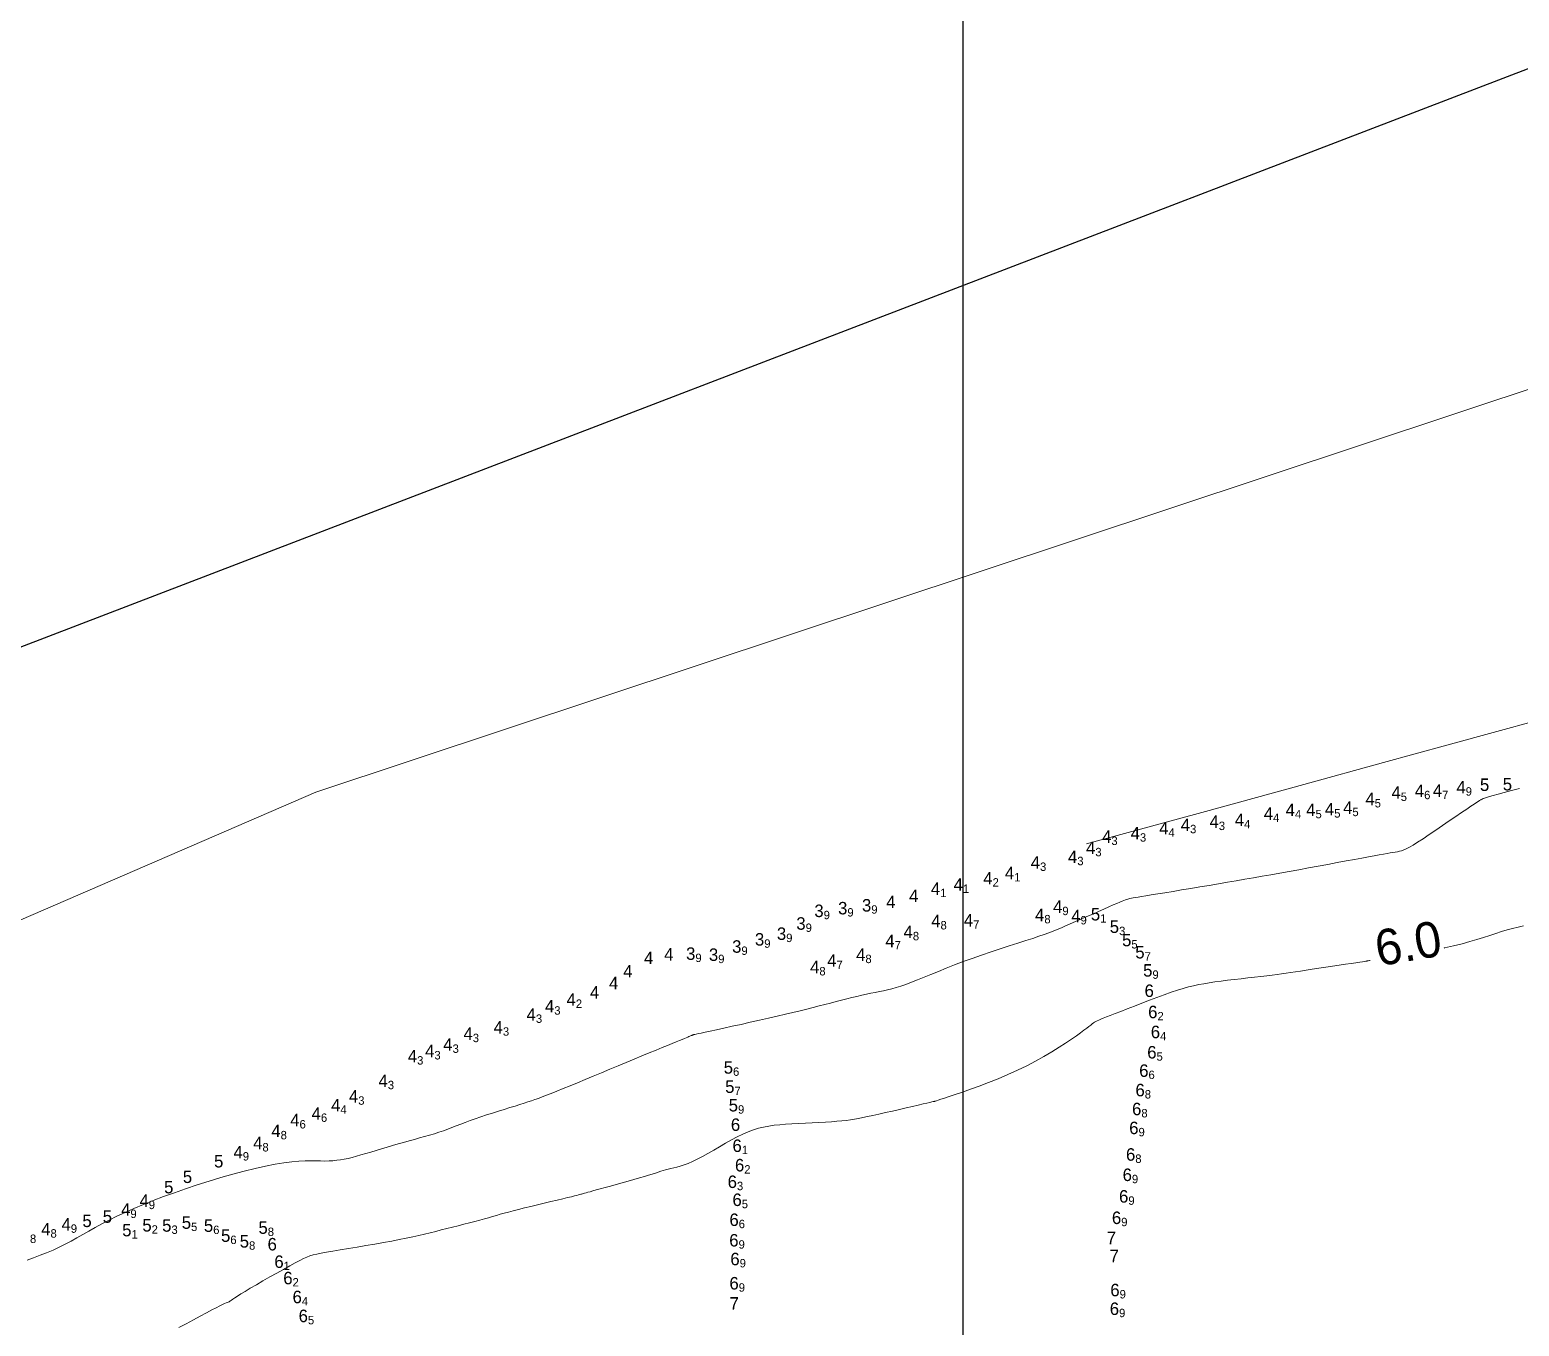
# Model space of a CAD drawing. Header units: millimetres. Extents: x 784883 to 785608, y 628235 to 628806.
# Drawn here: x 785047.7 to 785131.2, y 628403.4 to 628476.1 of the extents above; entities that cross this region are included whole.
import ezdxf
from ezdxf.enums import TextEntityAlignment as Align

# ---------------------------------------------------------------- set-up
doc = ezdxf.new("R2010")
doc.units = ezdxf.units.MM
for name, color, linetype in [('4_00', 5, 'Continuous'), ('5_00', 252, 'Continuous'), ('6_00', 255, 'Continuous'), ('linker_oever_lucht_foto_cottica_2017_dg2', 7, 'Continuous'), ('Projection_Grid', 7, 'Continuous')]:
    doc.layers.add(name, color=color, linetype=linetype)
doc.layers.add('Soundings', color=7, linetype='Continuous', true_color=0x000000)

msp = doc.modelspace()

# ---------------------------------------------------------------- linework, layer by layer
at = {"color": 240, "true_color": 0xed1f24}
msp.add_lwpolyline([(784920.923, 628393.089), (785176.533, 628491.18), (785223.928, 628367.673), (784968.319, 628269.583)], close=True, dxfattribs=at)
at = {"layer": '4_00', "color": 5, "linetype": 'Continuous', "lineweight": 0, "true_color": 0x1b0fee, "flags": 128}
msp.add_lwpolyline([(785106.896, 628430.468), (785113.581, 628432.297), (785119.085, 628433.804), (785123.549, 628435.028), (785127.111, 628436.005), (785129.913, 628436.775), (785132.094, 628437.376)], dxfattribs=at)
at = {"layer": '5_00', "color": 252, "linetype": 'Continuous', "lineweight": 0, "true_color": 0x8e919d, "flags": 128}
msp.add_lwpolyline([(785047.514, 628407.143), (785047.881, 628407.271), (785048.25, 628407.406), (785048.615, 628407.549), (785048.975, 628407.699), (785049.324, 628407.857), (785049.66, 628408.024), (785049.988, 628408.198), (785050.314, 628408.38), (785050.643, 628408.569), (785050.982, 628408.765), (785051.336, 628408.965), (785051.711, 628409.171), (785052.113, 628409.382), (785052.548, 628409.596), (785053.014, 628409.813), (785053.51, 628410.032), (785054.036, 628410.253), (785054.589, 628410.475), (785055.169, 628410.697), (785055.774, 628410.917), (785056.403, 628411.137), (785057.054, 628411.353), (785057.717, 628411.564), (785058.384, 628411.765), (785059.044, 628411.955), (785059.689, 628412.128), (785060.307, 628412.282), (785060.891, 628412.413), (785061.43, 628412.518), (785061.917, 628412.595), (785062.355, 628412.647), (785062.747, 628412.679), (785063.101, 628412.695), (785063.419, 628412.699), (785063.708, 628412.698), (785063.972, 628412.694), (785064.216, 628412.693), (785064.445, 628412.699), (785064.663, 628412.711), (785064.875, 628412.732), (785065.084, 628412.76), (785065.294, 628412.797), (785065.511, 628412.842), (785065.737, 628412.896), (785065.977, 628412.959), (785066.234, 628413.031), (785066.507, 628413.111), (785066.792, 628413.196), (785067.088, 628413.286), (785067.391, 628413.378), (785067.699, 628413.471), (785068.01, 628413.564), (785068.319, 628413.654), (785068.626, 628413.74), (785068.929, 628413.823), (785069.226, 628413.904), (785069.518, 628413.984), (785069.803, 628414.063), (785070.08, 628414.142), (785070.348, 628414.222), (785070.606, 628414.304), (785070.854, 628414.389), (785071.096, 628414.477), (785071.335, 628414.567), (785071.576, 628414.66), (785071.823, 628414.756), (785072.08, 628414.855), (785072.35, 628414.956), (785072.639, 628415.06), (785072.948, 628415.167), (785073.273, 628415.274), (785073.606, 628415.382), (785073.939, 628415.487), (785074.267, 628415.589), (785074.582, 628415.686), (785074.877, 628415.777), (785075.144, 628415.86), (785075.38, 628415.934), (785075.592, 628416.002), (785075.789, 628416.068), (785075.982, 628416.135), (785076.179, 628416.206), (785076.392, 628416.287), (785076.629, 628416.379), (785076.901, 628416.487), (785077.215, 628416.614), (785077.567, 628416.757), (785077.953, 628416.915), (785078.366, 628417.084), (785078.801, 628417.263), (785079.252, 628417.45), (785079.714, 628417.641), (785080.181, 628417.834), (785080.647, 628418.027), (785081.107, 628418.218), (785081.556, 628418.404), (785081.987, 628418.582), (785082.395, 628418.751), (785082.774, 628418.908), (785083.12, 628419.051), (785083.426, 628419.178), (785083.688, 628419.286), (785083.91, 628419.377), (785084.094, 628419.453), (785084.246, 628419.515), (785084.37, 628419.566), (785084.47, 628419.607), (785084.55, 628419.64), (785084.614, 628419.667), (785084.667, 628419.689), (785084.709, 628419.708), (785084.744, 628419.723), (785084.772, 628419.736), (785084.795, 628419.746), (785084.814, 628419.755), (785084.832, 628419.762), (785084.85, 628419.767), (785084.871, 628419.773), (785084.902, 628419.78), (785084.952, 628419.791), (785085.031, 628419.808), (785085.148, 628419.833), (785085.312, 628419.868), (785085.531, 628419.915), (785085.815, 628419.977), (785086.169, 628420.054), (785086.584, 628420.145), (785087.045, 628420.247), (785087.538, 628420.356), (785088.051, 628420.471), (785088.57, 628420.588), (785089.08, 628420.705), (785089.569, 628420.817), (785090.026, 628420.925), (785090.45, 628421.026), (785090.848, 628421.122), (785091.221, 628421.214), (785091.574, 628421.303), (785091.911, 628421.388), (785092.236, 628421.47), (785092.552, 628421.551), (785092.863, 628421.631), (785093.168, 628421.708), (785093.466, 628421.783), (785093.757, 628421.855), (785094.039, 628421.924), (785094.311, 628421.988), (785094.573, 628422.048), (785094.823, 628422.102), (785095.062, 628422.15), (785095.292, 628422.196), (785095.52, 628422.242), (785095.75, 628422.292), (785095.986, 628422.349), (785096.235, 628422.416), (785096.499, 628422.497), (785096.786, 628422.594), (785097.097, 628422.711), (785097.435, 628422.845), (785097.798, 628422.993), (785098.187, 628423.154), (785098.6, 628423.325), (785099.039, 628423.503), (785099.502, 628423.686), (785099.99, 628423.87), (785100.5, 628424.055), (785101.024, 628424.237), (785101.552, 628424.414), (785102.073, 628424.586), (785102.578, 628424.75), (785103.057, 628424.904), (785103.499, 628425.047), (785103.895, 628425.177), (785104.238, 628425.293), (785104.535, 628425.397), (785104.798, 628425.493), (785105.038, 628425.586), (785105.266, 628425.678), (785105.494, 628425.773), (785105.732, 628425.876), (785105.992, 628425.99), (785106.282, 628426.117), (785106.595, 628426.254), (785106.921, 628426.397), (785107.251, 628426.541), (785107.574, 628426.683), (785107.881, 628426.818), (785108.162, 628426.941), (785108.407, 628427.049), (785108.609, 628427.137), (785108.771, 628427.208), (785108.901, 628427.264), (785109.003, 628427.306), (785109.086, 628427.338), (785109.154, 628427.363), (785109.215, 628427.382), (785109.275, 628427.397), (785109.341, 628427.412), (785109.418, 628427.427), (785109.515, 628427.445), (785109.639, 628427.466), (785109.796, 628427.491), (785109.993, 628427.523), (785110.238, 628427.563), (785110.537, 628427.611), (785110.894, 628427.669), (785111.304, 628427.736), (785111.755, 628427.811), (785112.239, 628427.89), (785112.746, 628427.974), (785113.266, 628428.061), (785113.789, 628428.148), (785114.306, 628428.235), (785114.809, 628428.32), (785115.301, 628428.403), (785115.786, 628428.487), (785116.268, 628428.57), (785116.753, 628428.655), (785117.244, 628428.742), (785117.746, 628428.832), (785118.263, 628428.926), (785118.799, 628429.023), (785119.345, 628429.124), (785119.893, 628429.225), (785120.434, 628429.326), (785120.958, 628429.424), (785121.457, 628429.516), (785121.921, 628429.603), (785122.341, 628429.681), (785122.71, 628429.749), (785123.031, 628429.807), (785123.309, 628429.858), (785123.548, 628429.9), (785123.754, 628429.937), (785123.93, 628429.967), (785124.082, 628429.993), (785124.214, 628430.015), (785124.333, 628430.035), (785124.445, 628430.058), (785124.56, 628430.09), (785124.685, 628430.135), (785124.83, 628430.2), (785125.003, 628430.29), (785125.212, 628430.41), (785125.466, 628430.567), (785125.77, 628430.763), (785126.113, 628430.991), (785126.482, 628431.24), (785126.862, 628431.499), (785127.239, 628431.757), (785127.6, 628432.006), (785127.93, 628432.233), (785128.216, 628432.429), (785128.447, 628432.586), (785128.627, 628432.706), (785128.762, 628432.795), (785128.861, 628432.858), (785128.93, 628432.901), (785128.977, 628432.928), (785129.009, 628432.946), (785129.034, 628432.959), (785129.058, 628432.972), (785129.091, 628432.989), (785129.142, 628433.01), (785129.219, 628433.038), (785129.333, 628433.076), (785129.491, 628433.124), (785129.704, 628433.186), (785129.98, 628433.262), (785130.325, 628433.355), (785130.726, 628433.462), (785131.17, 628433.579)], dxfattribs=at)
at = {"layer": '6_00', "color": 18, "linetype": 'Continuous', "lineweight": 0, "true_color": 0x000000, "flags": 128}
for points in [[(785126.947, 628424.635), (785126.972, 628424.64), (785127.482, 628424.754), (785127.954, 628424.872), (785128.387, 628424.992), (785128.789, 628425.112), (785129.163, 628425.231), (785129.514, 628425.345), (785129.847, 628425.454), (785130.167, 628425.555), (785130.479, 628425.647), (785130.787, 628425.728), (785131.093, 628425.801), (785131.397, 628425.871)], [(785056.033, 628403.354), (785056.44, 628403.572), (785056.84, 628403.788), (785057.22, 628403.993), (785057.568, 628404.181), (785057.872, 628404.342), (785058.121, 628404.47), (785058.319, 628404.569), (785058.474, 628404.642), (785058.593, 628404.696), (785058.681, 628404.734), (785058.747, 628404.761), (785058.796, 628404.782), (785058.837, 628404.803), (785058.875, 628404.827), (785058.92, 628404.858), (785058.977, 628404.9), (785059.056, 628404.955), (785059.163, 628405.029), (785059.307, 628405.122), (785059.495, 628405.241), (785059.734, 628405.386), (785060.03, 628405.561), (785060.371, 628405.759), (785060.742, 628405.972), (785061.129, 628406.191), (785061.517, 628406.409), (785061.893, 628406.619), (785062.24, 628406.81), (785062.546, 628406.977), (785062.799, 628407.112), (785063.011, 628407.22), (785063.198, 628407.305), (785063.375, 628407.372), (785063.558, 628407.428), (785063.763, 628407.477), (785064.005, 628407.525), (785064.3, 628407.578), (785064.659, 628407.639), (785065.072, 628407.708), (785065.528, 628407.784), (785066.012, 628407.865), (785066.51, 628407.949), (785067.009, 628408.035), (785067.496, 628408.12), (785067.956, 628408.205), (785068.38, 628408.287), (785068.771, 628408.366), (785069.133, 628408.443), (785069.474, 628408.52), (785069.798, 628408.595), (785070.113, 628408.671), (785070.423, 628408.748), (785070.734, 628408.826), (785071.051, 628408.905), (785071.372, 628408.986), (785071.692, 628409.067), (785072.008, 628409.148), (785072.316, 628409.227), (785072.612, 628409.304), (785072.891, 628409.379), (785073.151, 628409.449), (785073.39, 628409.516), (785073.612, 628409.58), (785073.827, 628409.642), (785074.042, 628409.704), (785074.265, 628409.767), (785074.504, 628409.834), (785074.767, 628409.904), (785075.062, 628409.981), (785075.394, 628410.064), (785075.753, 628410.152), (785076.128, 628410.242), (785076.507, 628410.331), (785076.878, 628410.419), (785077.227, 628410.501), (785077.544, 628410.575), (785077.817, 628410.639), (785078.036, 628410.691), (785078.206, 628410.732), (785078.335, 628410.765), (785078.431, 628410.79), (785078.503, 628410.809), (785078.558, 628410.825), (785078.605, 628410.839), (785078.651, 628410.853), (785078.703, 628410.869), (785078.768, 628410.887), (785078.849, 628410.91), (785078.951, 628410.938), (785079.078, 628410.973), (785079.234, 628411.016), (785079.424, 628411.068), (785079.652, 628411.13), (785079.921, 628411.204), (785080.221, 628411.287), (785080.543, 628411.376), (785080.877, 628411.469), (785081.212, 628411.563), (785081.538, 628411.655), (785081.845, 628411.744), (785082.121, 628411.825), (785082.36, 628411.898), (785082.566, 628411.962), (785082.744, 628412.019), (785082.901, 628412.069), (785083.045, 628412.115), (785083.18, 628412.156), (785083.314, 628412.195), (785083.453, 628412.231), (785083.602, 628412.268), (785083.765, 628412.307), (785083.942, 628412.352), (785084.134, 628412.407), (785084.344, 628412.474), (785084.571, 628412.559), (785084.819, 628412.663), (785085.088, 628412.79), (785085.378, 628412.943), (785085.686, 628413.116), (785086.007, 628413.302), (785086.336, 628413.495), (785086.669, 628413.689), (785087, 628413.876), (785087.326, 628414.05), (785087.641, 628414.205), (785087.943, 628414.335), (785088.234, 628414.442), (785088.52, 628414.529), (785088.806, 628414.598), (785089.096, 628414.652), (785089.395, 628414.695), (785089.709, 628414.729), (785090.041, 628414.756), (785090.396, 628414.781), (785090.767, 628414.802), (785091.148, 628414.822), (785091.529, 628414.841), (785091.904, 628414.859), (785092.266, 628414.878), (785092.605, 628414.897), (785092.915, 628414.918), (785093.192, 628414.941), (785093.441, 628414.967), (785093.674, 628414.997), (785093.9, 628415.033), (785094.129, 628415.075), (785094.371, 628415.124), (785094.636, 628415.181), (785094.934, 628415.248), (785095.272, 628415.324), (785095.639, 628415.407), (785096.024, 628415.495), (785096.413, 628415.584), (785096.792, 628415.671), (785097.15, 628415.753), (785097.472, 628415.827), (785097.746, 628415.89), (785097.962, 628415.939), (785098.124, 628415.977), (785098.24, 628416.003), (785098.318, 628416.021), (785098.366, 628416.032), (785098.39, 628416.038), (785098.399, 628416.04), (785098.4, 628416.04), (785098.402, 628416.041), (785098.413, 628416.044), (785098.443, 628416.054), (785098.501, 628416.074), (785098.597, 628416.106), (785098.74, 628416.153), (785098.94, 628416.22), (785099.205, 628416.308), (785099.543, 628416.421), (785099.945, 628416.557), (785100.398, 628416.716), (785100.891, 628416.894), (785101.413, 628417.091), (785101.952, 628417.305), (785102.495, 628417.535), (785103.032, 628417.778), (785103.551, 628418.032), (785104.048, 628418.294), (785104.518, 628418.557), (785104.958, 628418.817), (785105.364, 628419.068), (785105.732, 628419.306), (785106.059, 628419.524), (785106.34, 628419.718), (785106.573, 628419.884), (785106.763, 628420.024), (785106.917, 628420.141), (785107.04, 628420.237), (785107.14, 628420.316), (785107.221, 628420.38), (785107.292, 628420.434), (785107.358, 628420.479), (785107.425, 628420.519), (785107.501, 628420.558), (785107.591, 628420.598), (785107.704, 628420.645), (785107.845, 628420.7), (785108.021, 628420.768), (785108.24, 628420.852), (785108.507, 628420.955), (785108.827, 628421.081), (785109.191, 628421.224), (785109.587, 628421.379), (785110.004, 628421.542), (785110.431, 628421.706), (785110.855, 628421.866), (785111.265, 628422.016), (785111.649, 628422.152), (785112, 628422.268), (785112.321, 628422.367), (785112.622, 628422.45), (785112.91, 628422.521), (785113.194, 628422.582), (785113.481, 628422.636), (785113.781, 628422.684), (785114.1, 628422.731), (785114.446, 628422.778), (785114.812, 628422.824), (785115.191, 628422.871), (785115.575, 628422.916), (785115.957, 628422.961), (785116.328, 628423.004), (785116.683, 628423.045), (785117.011, 628423.084), (785117.31, 628423.12), (785117.584, 628423.155), (785117.843, 628423.189), (785118.095, 628423.224), (785118.349, 628423.261), (785118.614, 628423.299), (785118.898, 628423.342), (785119.212, 628423.389), (785119.559, 628423.442), (785119.931, 628423.498), (785120.316, 628423.556), (785120.702, 628423.615), (785121.076, 628423.671), (785121.427, 628423.725), (785121.743, 628423.772), (785122.011, 628423.813), (785122.222, 628423.845), (785122.38, 628423.869), (785122.494, 628423.886), (785122.57, 628423.898), (785122.616, 628423.905), (785122.64, 628423.909), (785122.649, 628423.91), (785122.65, 628423.91), (785122.652, 628423.91), (785122.664, 628423.912), (785122.696, 628423.917), (785122.76, 628423.927), (785122.806, 628423.934)]]:
    msp.add_lwpolyline(points, dxfattribs=at)
at = {"layer": 'linker_oever_lucht_foto_cottica_2017_dg2', "color": 18, "linetype": 'Continuous', "lineweight": 20, "true_color": 0x000000}
for p, q in [((785191.847, 628475.959), (785063.699, 628433.364)), ((785063.699, 628433.364), (784932.787, 628376.797))]:
    msp.add_line(p, q, dxfattribs=at)
at = {"layer": 'Projection_Grid', "color": 18, "linetype": 'Continuous', "true_color": 0x000000}
msp.add_line((785100, 628260.44), (785100, 628779.603), dxfattribs=at)

# ---------------------------------------------------------------- texts
at = {"layer": '6_00', "color": 18, "true_color": 0x000000}
msp.add_text('6.0', height=2, rotation=9.615, dxfattribs=at).set_placement((785123.267, 628423.606))
at = {"layer": 'Soundings', "color": 214, "true_color": 0x8c1b96}
for s, p in [('4', (785124.52, 628433.35, 4.52)), ('4', (785125.83, 628433.45, 4.63)), ('4', (785126.84, 628433.46, 4.71)), ('4', (785128.16, 628433.65, 4.85)), ('5', (785129.48, 628433.79, 4.96)), ('4', (785119.74, 628432.38, 4.5)), ('4', (785123.06, 628432.99, 4.5)), ('4', (785105.55, 628426.95, 4.88)), ('4', (785098.72, 628426.15, 4.78)), ('4', (785100.55, 628426.19, 4.72)), ('4', (785104.54, 628426.49, 4.78)), ('4', (785106.57, 628426.43, 4.93)), ('4', (785096.15, 628425.03, 4.7)), ('4', (785097.17, 628425.54, 4.76)), ('4', (785094.51, 628424.26, 4.75)), ('4', (785091.93, 628423.57, 4.76)), ('4', (785092.89, 628423.93, 4.73)), ('4', (785062.79, 628414.99, 4.63)), ('4', (785063.99, 628415.36, 4.55)), ('4', (785061.73, 628414.38, 4.77)), ('4', (785059.61, 628413.19, 4.9)), ('4', (785060.71, 628413.7, 4.84)), ('5', (785055.72, 628411.23, 4.95)), ('4', (785053.31, 628409.97, 4.94)), ('4', (785054.34, 628410.47, 4.91)), ('4', (785049.97, 628409.14, 4.92)), ('5', (785052.28, 628409.58, 4.97)), ('4', (785048.83, 628408.87, 4.84))]:
    msp.add_text(s, height=0.7, dxfattribs=at).set_placement(p, align=Align.MIDDLE_RIGHT)
for s, p in [('9', (785128.16, 628433.65, 4.85)), ('5', (785123.06, 628432.99, 4.5)), ('5', (785124.52, 628433.35, 4.52)), ('6', (785125.83, 628433.45, 4.63)), ('7', (785126.84, 628433.46, 4.71)), ('5', (785119.74, 628432.38, 4.5)), ('9', (785105.55, 628426.95, 4.88)), ('8', (785098.72, 628426.15, 4.78)), ('7', (785100.55, 628426.19, 4.72)), ('8', (785104.54, 628426.49, 4.78)), ('9', (785106.57, 628426.43, 4.93)), ('8', (785097.17, 628425.54, 4.76)), ('7', (785096.15, 628425.03, 4.7)), ('8', (785091.93, 628423.57, 4.76)), ('7', (785092.89, 628423.93, 4.73)), ('8', (785094.51, 628424.26, 4.75)), ('6', (785063.99, 628415.36, 4.55)), ('8', (785061.73, 628414.38, 4.77)), ('6', (785062.79, 628414.99, 4.63)), ('8', (785060.71, 628413.7, 4.84)), ('9', (785059.61, 628413.19, 4.9)), ('9', (785054.34, 628410.47, 4.91)), ('9', (785053.31, 628409.97, 4.94)), ('8', (785047.68, 628408.57, 4.77)), ('8', (785048.83, 628408.87, 4.84)), ('9', (785049.97, 628409.14, 4.92))]:
    msp.add_text(s, height=0.472, dxfattribs=at).set_placement(p, align=Align.TOP_LEFT)
at = {"layer": 'Soundings', "color": 252, "true_color": 0x8e919d}
for p in [(785130.76, 628433.82, 5.03), (785107.67, 628426.53, 5.07), (785108.73, 628425.83, 5.28), (785109.42, 628425.08, 5.48), (785058.52, 628412.68, 5), (785056.77, 628411.81, 5.01), (785051.14, 628409.34, 5.02), (785054.5, 628409.09, 5.15), (785055.61, 628409.08, 5.26), (785056.71, 628409.24, 5.46), (785053.37, 628408.82, 5.05)]:
    msp.add_text('5', height=0.7, dxfattribs=at).set_placement(p, align=Align.MIDDLE_RIGHT)
at = {"layer": 'Soundings', "color": 5, "true_color": 0x1b0fee}
for p in [(785118.59, 628432.38, 4.43), (785120.79, 628432.42, 4.49), (785121.81, 628432.5, 4.49), (785112.71, 628431.54, 4.34), (785114.32, 628431.72, 4.32), (785115.74, 628431.82, 4.35), (785117.36, 628432.17, 4.4), (785108.3, 628430.88, 4.26), (785109.9, 628431.07, 4.33), (785111.5, 628431.35, 4.35), (785107.4, 628430.25, 4.26), (785104.3, 628429.43, 4.32), (785106.39, 628429.75, 4.32), (785099.98, 628428.2, 4.14), (785101.64, 628428.55, 4.19), (785102.85, 628428.84, 4.12), (785097.48, 628427.56, 4.02), (785098.7, 628427.96, 4.07), (785078.28, 628421.75, 4.16), (785079.59, 628422.15, 4), (785076.04, 628420.91, 4.33), (785077.07, 628421.37, 4.31), (785072.5, 628419.83, 4.26), (785074.19, 628420.19, 4.28), (785071.37, 628419.23, 4.28), (785069.38, 628418.57, 4.33), (785070.35, 628418.86, 4.32), (785067.74, 628417.19, 4.32), (785065.08, 628415.82, 4.39), (785066.08, 628416.32, 4.3)]:
    msp.add_text('4', height=0.7, dxfattribs=at).set_placement(p, align=Align.MIDDLE_RIGHT)
for s, p in [('4', (785117.36, 628432.17, 4.4)), ('4', (785118.59, 628432.38, 4.43)), ('5', (785120.79, 628432.42, 4.49)), ('5', (785121.81, 628432.5, 4.49)), ('3', (785109.9, 628431.07, 4.33)), ('4', (785111.5, 628431.35, 4.35)), ('3', (785112.71, 628431.54, 4.34)), ('3', (785114.32, 628431.72, 4.32)), ('4', (785115.74, 628431.82, 4.35)), ('3', (785107.4, 628430.25, 4.26)), ('3', (785108.3, 628430.88, 4.26)), ('3', (785104.3, 628429.43, 4.32)), ('3', (785106.39, 628429.75, 4.32)), ('2', (785101.64, 628428.55, 4.19)), ('1', (785102.85, 628428.84, 4.12)), ('1', (785098.7, 628427.96, 4.07)), ('1', (785099.98, 628428.2, 4.14)), ('3', (785077.07, 628421.37, 4.31)), ('2', (785078.28, 628421.75, 4.16)), ('3', (785074.19, 628420.19, 4.28)), ('3', (785076.04, 628420.91, 4.33)), ('3', (785072.5, 628419.83, 4.26)), ('3', (785069.38, 628418.57, 4.33)), ('3', (785070.35, 628418.86, 4.32)), ('3', (785071.37, 628419.23, 4.28)), ('3', (785067.74, 628417.19, 4.32)), ('3', (785066.08, 628416.32, 4.3)), ('4', (785065.08, 628415.82, 4.39))]:
    msp.add_text(s, height=0.472, dxfattribs=at).set_placement(p, align=Align.TOP_LEFT)
at = {"layer": 'Soundings', "color": 92, "true_color": 0x00c000}
for s, p in [('3', (785092.17, 628426.72, 3.85)), ('3', (785093.5, 628426.87, 3.89)), ('3', (785094.84, 628427.03, 3.94)), ('4', (785096.2, 628427.22, 3.97)), ('3', (785091.16, 628426.01, 3.88)), ('3', (785088.84, 628425.12, 3.92)), ('3', (785090.07, 628425.44, 3.9)), ('4', (785082.62, 628424.08, 3.95)), ('4', (785083.75, 628424.28, 3.95)), ('3', (785084.98, 628424.32, 3.94)), ('3', (785086.26, 628424.26, 3.93)), ('3', (785087.56, 628424.72, 3.92)), ('4', (785081.46, 628423.34, 3.96)), ('4', (785080.66, 628422.67, 3.98))]:
    msp.add_text(s, height=0.7, dxfattribs=at).set_placement(p, align=Align.MIDDLE_RIGHT)
for p in [(785093.5, 628426.87, 3.89), (785094.84, 628427.03, 3.94), (785092.17, 628426.72, 3.85), (785090.07, 628425.44, 3.9), (785091.16, 628426.01, 3.88), (785087.56, 628424.72, 3.92), (785088.84, 628425.12, 3.92), (785084.98, 628424.32, 3.94), (785086.26, 628424.26, 3.93)]:
    msp.add_text('9', height=0.472, dxfattribs=at).set_placement(p, align=Align.TOP_LEFT)
at = {"layer": 'Soundings', "color": 252, "true_color": 0x8e919d}
for s, p in [('1', (785107.67, 628426.53, 5.07)), ('3', (785108.73, 628425.83, 5.28)), ('5', (785109.42, 628425.08, 5.48)), ('1', (785053.37, 628408.82, 5.05)), ('2', (785054.5, 628409.09, 5.15)), ('3', (785055.61, 628409.08, 5.26)), ('5', (785056.71, 628409.24, 5.46))]:
    msp.add_text(s, height=0.472, dxfattribs=at).set_placement(p, align=Align.TOP_LEFT)
at = {"layer": 'Soundings', "color": 18, "true_color": 0x000000}
for s, p in [('5', (785110.16, 628424.4, 5.7)), ('5', (785110.6, 628423.38, 5.86)), ('6', (785110.68, 628422.24, 6)), ('6', (785110.88, 628421.05, 6.17)), ('6', (785111.03, 628419.93, 6.38)), ('6', (785110.83, 628418.79, 6.5)), ('5', (785087.09, 628417.94, 5.6)), ('6', (785110.38, 628417.76, 6.63)), ('5', (785087.17, 628416.86, 5.74)), ('6', (785110.17, 628416.67, 6.77)), ('5', (785087.37, 628415.82, 5.86)), ('6', (785109.98, 628415.61, 6.84)), ('6', (785087.49, 628414.73, 5.99)), ('6', (785109.82, 628414.55, 6.9)), ('6', (785087.58, 628413.55, 6.07)), ('6', (785087.72, 628412.46, 6.17)), ('6', (785109.64, 628413.06, 6.81)), ('6', (785087.31, 628411.53, 6.31)), ('6', (785109.45, 628411.92, 6.89)), ('6', (785109.25, 628410.71, 6.9)), ('6', (785087.58, 628410.52, 6.47)), ('5', (785057.95, 628409.07, 5.56)), ('6', (785087.41, 628409.4, 6.64)), ('6', (785108.85, 628409.51, 6.94)), ('5', (785058.91, 628408.51, 5.6)), ('5', (785059.96, 628408.19, 5.76)), ('5', (785061.01, 628408.96, 5.82)), ('6', (785087.4, 628408.25, 6.87)), ('7', (785108.56, 628408.38, 6.96)), ('6', (785061.52, 628408.03, 5.98)), ('7', (785108.72, 628407.37, 6.96)), ('6', (785061.9, 628407.05, 6.07)), ('6', (785087.46, 628407.2, 6.9)), ('6', (785062.4, 628406.13, 6.23)), ('6', (785087.41, 628405.84, 6.91)), ('6', (785062.92, 628405.07, 6.43)), ('6', (785108.76, 628405.46, 6.89)), ('6', (785063.26, 628404.01, 6.54)), ('7', (785087.42, 628404.71, 6.97)), ('6', (785108.73, 628404.41, 6.85))]:
    msp.add_text(s, height=0.7, dxfattribs=at).set_placement(p, align=Align.MIDDLE_RIGHT)
for s, p in [('7', (785110.16, 628424.4, 5.7)), ('9', (785110.6, 628423.38, 5.86)), ('2', (785110.88, 628421.05, 6.17)), ('4', (785111.03, 628419.93, 6.38)), ('5', (785110.83, 628418.79, 6.5)), ('6', (785087.09, 628417.94, 5.6)), ('6', (785110.38, 628417.76, 6.63)), ('7', (785087.17, 628416.86, 5.74)), ('8', (785110.17, 628416.67, 6.77)), ('9', (785087.37, 628415.82, 5.86)), ('8', (785109.98, 628415.61, 6.84)), ('9', (785109.82, 628414.55, 6.9)), ('1', (785087.58, 628413.55, 6.07)), ('8', (785109.64, 628413.06, 6.81)), ('2', (785087.72, 628412.46, 6.17)), ('9', (785109.45, 628411.92, 6.89)), ('3', (785087.31, 628411.53, 6.31)), ('5', (785087.58, 628410.52, 6.47)), ('9', (785109.25, 628410.71, 6.9)), ('6', (785087.41, 628409.4, 6.64)), ('9', (785108.85, 628409.51, 6.94)), ('6', (785057.95, 628409.07, 5.56)), ('6', (785058.91, 628408.51, 5.6)), ('8', (785061.01, 628408.96, 5.82)), ('8', (785059.96, 628408.19, 5.76)), ('9', (785087.4, 628408.25, 6.87)), ('1', (785061.9, 628407.05, 6.07)), ('9', (785087.46, 628407.2, 6.9)), ('2', (785062.4, 628406.13, 6.23)), ('9', (785087.41, 628405.84, 6.91)), ('9', (785108.76, 628405.46, 6.89)), ('4', (785062.92, 628405.07, 6.43)), ('9', (785108.73, 628404.41, 6.85)), ('5', (785063.26, 628404.01, 6.54))]:
    msp.add_text(s, height=0.472, dxfattribs=at).set_placement(p, align=Align.TOP_LEFT)

doc.saveas('drawing.dxf')
